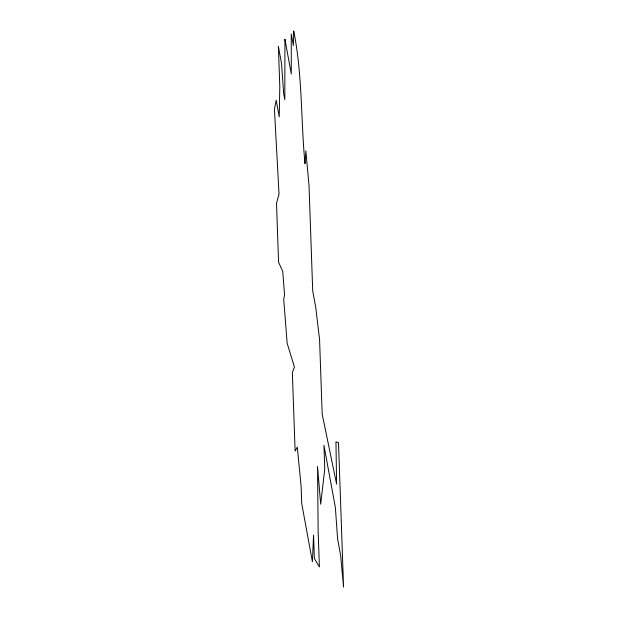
<?xml version="1.0" encoding="UTF-8"?>
<svg xmlns="http://www.w3.org/2000/svg" width="618" height="618" viewBox="0 0 618 618"><rect width="100%" height="100%" fill="white"/><g stroke="black" fill="none" stroke-linecap="round" stroke-linejoin="round"><path stroke-width="0.93" d="M284.937 39.313L284.813 99.691L283.623 93.241L281.553 63.6L278.378 46.304L279.792 86.651L279.243 116.848L276.192 100.224L274.431 109.147L279.027 194.114L276.501 203.268L278.571 262.171L282.727 271.441L284.558 294.809L283.708 299.344L287.138 343.191L294.415 367.022L292.353 372.507L295.118 451.155L297.273 447.069L301.113 486.25L301.723 503.562L312.407 561.785L313.55 535.095L314.369 558.487L319.398 566.969L318.154 531.41L317.528 466.474L320.688 504.195L324.767 468.969L323.932 445.246L335.389 507.664L337.582 538.803L340.634 555.428L343.569 587.1L338.502 442.673L335.953 441.824L336.601 484.126L322.187 414.075L319.568 339.537L315.767 307.555L312.716 290.931L309.015 185.616L305.864 150.892L304.998 163.716C300.765 119.598 302.519 74.546 293.704 30.9L293.38 45.531L291.263 33.998L291.287 73.921L284.937 39.313"/></g></svg>
